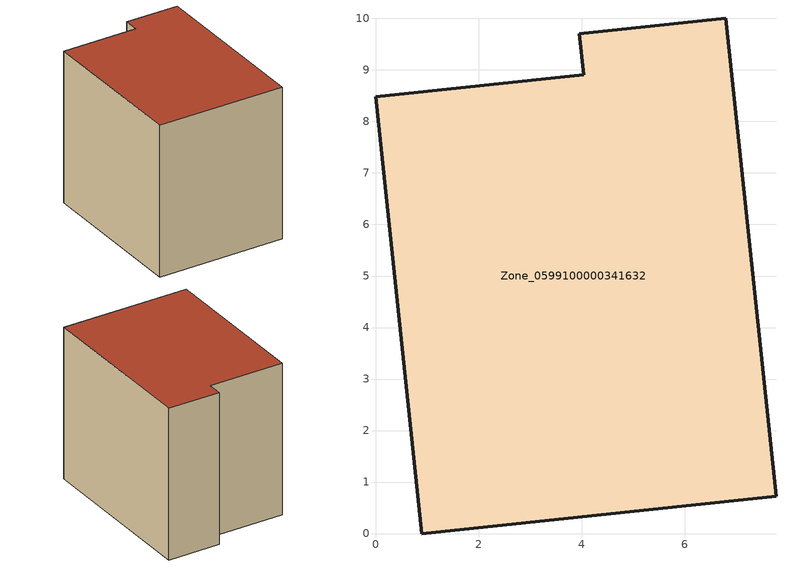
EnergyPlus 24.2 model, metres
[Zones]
Zone_0599100000341632
 floor ground (C_G): 7.78,0.73 0.9,0 0,8.48 4.05,8.91 3.96,9.7 6.8,10 z0
 wall outside (C_F): 0.9,0 7.78,0.73 6.8,10 3.96,9.7 4.05,8.91 0,8.48 0.9,0 z0:8.31
 roof outside (C_R): 0,8.48 0.9,0 7.78,0.73 6.8,10 3.96,9.7 4.05,8.91 z8.31
[BUILDING]
Pand.0599100000341632: North Axis=0; Terrain=City; Loads Convergence Tolerance Value=0.04; Temperature Convergence Tolerance Value=0.4; Solar Distribution=FullExterior; Maximum Number of Warmup Days=25; Minimum Number of Warmup Days=1
[Site:Location]
Rotterdam.The.Hague.AP_ZH_NLD Design_Conditions: Latitude=51.96; Longitude=4.45; Time Zone=1; Elevation=-4.5
[SITE:GROUNDTEMPERATURE:BUILDINGSURFACE]
18, 18, 18, 18, 18, 18, 18, 18, 18, 18, 18, 18
[MATERIAL] Thermal Absorptance=0.9; Solar Absorptance=0.7; Visible Absorptance=0.7
Name | Roughness | Thickness | Conductivity | Density | Specific Heat
G.TI.1992-2005 | MediumSmooth | 0.15 | 0.06 | 540 | 1210
F.TI.1992-2005 | Rough | 0.3 | 0.12 | 1920 | 840
R.TI.1992-2005 | MediumRough | 0.2 | 0.08 | 1500 | 1000
[CONSTRUCTION]
C_G: G.TI.1992-2005
C_F: F.TI.1992-2005
C_R: R.TI.1992-2005
[ZONE]
Zone_0599100000341632: Type=1; Multiplier=1; Ceiling Height=Autocalculate; Volume=Autocalculate; Floor Area=autocalculate; Part of Total Floor Area=Yes
[ZONEINFILTRATION:DESIGNFLOWRATE]
Infil_Zone_0599100000341632: Zone or ZoneList or Space or SpaceList=Zone_0599100000341632; Schedule=AlwaysOn; Design Flow Rate Calculation Method=Flow/Area; Flow Rate per Floor Area=0.0015; Constant Term Coefficient=1; Temperature Term Coefficient=0; Velocity Term Coefficient=0; Velocity Squared Term Coefficient=0
[HVACTEMPLATE:ZONE:IDEALLOADSAIRSYSTEM]
Zone_0599100000341632: Maximum Heating Supply Air Temperature=50; Minimum Cooling Supply Air Temperature=13; Maximum Heating Supply Air Humidity Ratio=0.0156; Minimum Cooling Supply Air Humidity Ratio=0.0077; Heating Limit=NoLimit; Cooling Limit=NoLimit; Dehumidification Control Type=ConstantSensibleHeatRatio; Cooling Sensible Heat Ratio=0.7; Dehumidification Setpoint=60; Humidification Control Type=None; Humidification Setpoint=30; Outdoor Air Method=None; Outdoor Air Flow Rate per Person=0.00944; Outdoor Air Flow Rate per Zone Floor Area=0; Outdoor Air Flow Rate per Zone=0; Demand Controlled Ventilation Type=None; Outdoor Air Economizer Type=NoEconomizer; Heat Recovery Type=None; Sensible Heat Recovery Effectiveness=0.7; Latent Heat Recovery Effectiveness=0.65
[ZONECONTROL:THERMOSTAT]
ThermostatControl_Zone_0599100000341632: Zone or ZoneList=Zone_0599100000341632; Control Type Schedule=DualSetpointControlType; Control 1=Thermostat_Zone_0599100000341632; Temperature Difference Between Cutout And Setpoint=0
[THERMOSTATSETPOINT:DUALSETPOINT]
Thermostat_Zone_0599100000341632: Heating Setpoint Temperature Schedule=HeatingSetpoint_Zone_0599100000341632; Cooling Setpoint Temperature Schedule=CoolingSetpoint_Zone_0599100000341632
[SCHEDULE:COMPACT]
HeatingSetpoint_Zone_0599100000341632: Through: 12/31, For: AllDays, Until: 24:00, 21
CoolingSetpoint_Zone_0599100000341632: Through: 12/31, For: AllDays, Until: 24:00, 24
DualSetpointControlType: Through: 12/31, For: AllDays, Until: 24:00, 4
AlwaysOn: Through: 12/31, For: AllDays, Until: 24:00, 1
